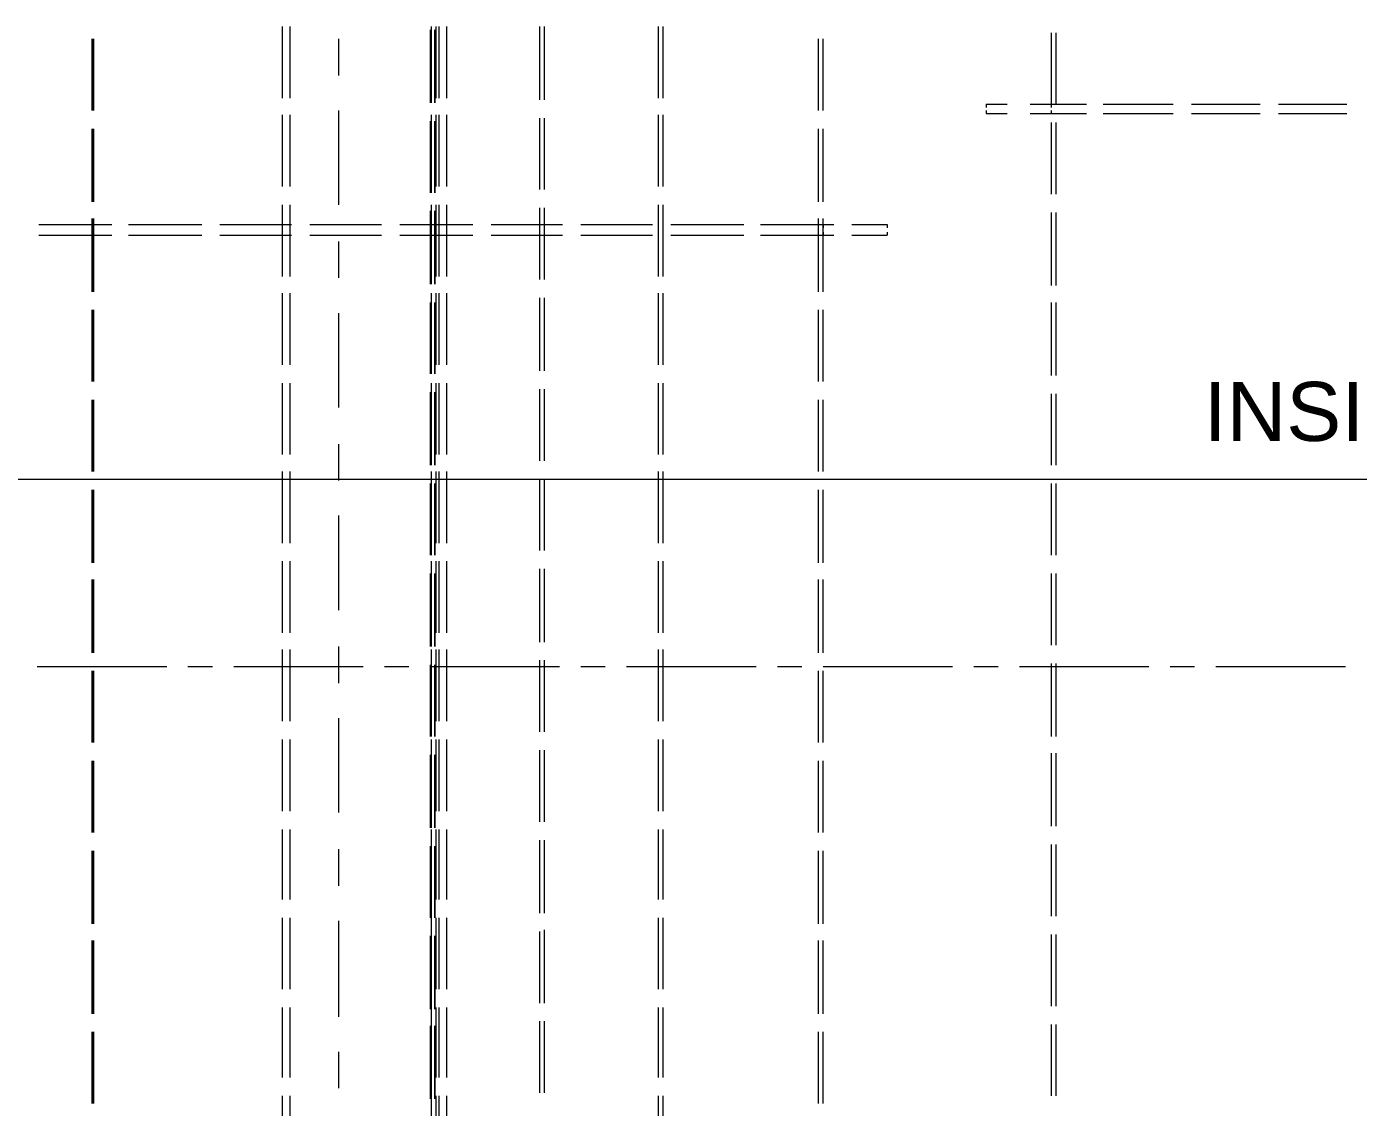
# Model space of a CAD drawing. Header units: millimetres. Extents: x 0 to 62767, y -13570 to 23963.
# Drawn here: x 5880 to 7546, y 7348 to 8699 of the extents above; entities that cross this region are included whole.
import ezdxf

# ---------------------------------------------------------------- set-up
doc = ezdxf.new("R2010")
doc.units = ezdxf.units.MM

msp = doc.modelspace()

# ---------------------------------------------------------------- linework, layer by layer
at = {"color": 7, "lineweight": 0}
for points in [[(6200, 8609.523), (6200, 8699.047)], [(6209.524, 8609.523), (6209.524, 8699.047)], [(6384.762, 8695.238), (6384.762, 8603.809)], [(6386.666, 8609.523), (6386.666, 8699.047)], [(6386.666, 8603.809), (6386.666, 8695.238)], [(6390.476, 8603.809), (6390.476, 8695.238)], [(6390.476, 8695.238), (6390.476, 8603.809)], [(6392.381, 8609.523), (6392.381, 8699.047)], [(6396.19, 8609.523), (6396.19, 8699.047)], [(6405.715, 8609.523), (6405.715, 8699.047)], [(6521.905, 8607.619), (6521.905, 8699.047)], [(6527.619, 8607.619), (6527.619, 8699.047)], [(6670.476, 8609.523), (6670.476, 8699.047)], [(6676.191, 8609.523), (6676.191, 8699.047)], [(5961.905, 8594.285), (5961.905, 8683.809)], [(5961.905, 8683.809), (5961.905, 8594.285)], [(5963.81, 8683.809), (5963.81, 8594.285)], [(5963.81, 8594.285), (5963.81, 8683.809)], [(6270.476, 8638.095), (6270.476, 8683.809)], [(6870.476, 8594.285), (6870.476, 8683.809)], [(6876.19, 8594.285), (6876.19, 8683.809)], [(7161.905, 8601.905), (7161.905, 8691.429)], [(7167.619, 8601.905), (7167.619, 8691.429)], [(7080, 8601.905), (7106.667, 8601.905)], [(7080, 8601.905), (7080, 8598.095)], [(7135.238, 8601.905), (7161.905, 8601.905)], [(7161.905, 8601.905), (7205.714, 8601.905)], [(7161.905, 8598.095), (7161.905, 8601.905)], [(7226.666, 8601.905), (7314.286, 8601.905)], [(7337.143, 8601.905), (7422.857, 8601.905)], [(7445.714, 8601.905), (7531.428, 8601.905)], [(6200, 8499.047), (6200, 8588.571)], [(6209.524, 8499.047), (6209.524, 8588.571)], [(6270.476, 8476.19), (6270.476, 8594.285)], [(6384.762, 8580.952), (6384.762, 8491.428)], [(6386.666, 8499.047), (6386.666, 8588.571)], [(6386.666, 8491.428), (6386.666, 8580.952)], [(6390.476, 8491.428), (6390.476, 8580.952)], [(6390.476, 8580.952), (6390.476, 8491.428)], [(6392.381, 8499.047), (6392.381, 8588.571)], [(6396.19, 8499.047), (6396.19, 8588.571)], [(6405.715, 8499.047), (6405.715, 8588.571)], [(6521.905, 8495.238), (6521.905, 8584.762)], [(6527.619, 8495.238), (6527.619, 8584.762)], [(6670.476, 8499.047), (6670.476, 8588.571)], [(6676.191, 8499.047), (6676.191, 8588.571)], [(7080, 8594.285), (7080, 8590.476), (7106.667, 8590.476)], [(7135.238, 8590.476), (7161.905, 8590.476)], [(7161.905, 8590.476), (7161.905, 8594.285)], [(7161.905, 8590.476), (7205.714, 8590.476)], [(7161.905, 8489.524), (7161.905, 8579.047)], [(7167.619, 8489.524), (7167.619, 8579.047)], [(7226.666, 8590.476), (7314.286, 8590.476)], [(7337.143, 8590.476), (7422.857, 8590.476)], [(7445.714, 8590.476), (7531.428, 8590.476)], [(5961.905, 8480), (5961.905, 8571.428)], [(5961.905, 8571.428), (5961.905, 8480)], [(5963.81, 8571.428), (5963.81, 8480)], [(5963.81, 8480), (5963.81, 8571.428)], [(6870.476, 8480), (6870.476, 8571.428)], [(6876.19, 8480), (6876.19, 8571.428)], [(6200, 8386.666), (6200, 8476.19)], [(6209.524, 8386.666), (6209.524, 8476.19)], [(6384.762, 8468.572), (6384.762, 8377.143)], [(6386.666, 8386.666), (6386.666, 8476.19)], [(6386.666, 8377.143), (6386.666, 8468.572)], [(6390.476, 8377.143), (6390.476, 8468.572)], [(6390.476, 8468.572), (6390.476, 8377.143)], [(6392.381, 8386.666), (6392.381, 8476.19)], [(6396.19, 8386.666), (6396.19, 8476.19)], [(6405.715, 8386.666), (6405.715, 8476.19)], [(6521.905, 8382.857), (6521.905, 8472.381)], [(6527.619, 8382.857), (6527.619, 8472.381)], [(6670.476, 8386.666), (6670.476, 8476.19)], [(6676.191, 8386.666), (6676.191, 8476.19)], [(7161.905, 8375.238), (7161.905, 8466.666)], [(7167.619, 8375.238), (7167.619, 8466.666)], [(5895.238, 8451.428), (5986.666, 8451.428)], [(5961.905, 8367.619), (5961.905, 8459.047)], [(5961.905, 8459.047), (5961.905, 8367.619)], [(5963.81, 8459.047), (5963.81, 8367.619)], [(5963.81, 8367.619), (5963.81, 8459.047)], [(6007.619, 8451.428), (6099.047, 8451.428)], [(6121.905, 8451.428), (6211.428, 8451.428)], [(6234.286, 8451.428), (6323.809, 8451.428)], [(6346.667, 8451.428), (6438.095, 8451.428)], [(6460.952, 8451.428), (6550.476, 8451.428)], [(6573.333, 8451.428), (6662.857, 8451.428)], [(6685.714, 8451.428), (6777.143, 8451.428)], [(6798.095, 8451.428), (6889.524, 8451.428)], [(6870.476, 8367.619), (6870.476, 8459.047)], [(6876.19, 8367.619), (6876.19, 8459.047)], [(6876.19, 8451.428), (6876.19, 8447.619)], [(6912.381, 8451.428), (6956.19, 8451.428)], [(6956.19, 8451.428), (6956.19, 8447.619)], [(5895.238, 8438.095), (5986.666, 8438.095)], [(6007.619, 8438.095), (6099.047, 8438.095)], [(6121.905, 8438.095), (6211.428, 8438.095)], [(6234.286, 8438.095), (6323.809, 8438.095)], [(6270.476, 8384.762), (6270.476, 8430.476)], [(6346.667, 8438.095), (6438.095, 8438.095)], [(6460.952, 8438.095), (6550.476, 8438.095)], [(6573.333, 8438.095), (6662.857, 8438.095)], [(6685.714, 8438.095), (6777.143, 8438.095)], [(6798.095, 8438.095), (6889.524, 8438.095)], [(6876.19, 8441.905), (6876.19, 8438.095)], [(6912.381, 8438.095), (6956.19, 8438.095)], [(6956.19, 8441.905), (6956.19, 8438.095)], [(6200, 8276.19), (6200, 8365.714)], [(6209.524, 8276.19), (6209.524, 8365.714)], [(6386.666, 8276.19), (6386.666, 8365.714)], [(6392.381, 8276.19), (6392.381, 8365.714)], [(6396.19, 8276.19), (6396.19, 8365.714)], [(6405.715, 8276.19), (6405.715, 8365.714)], [(6670.476, 8276.19), (6670.476, 8365.714)], [(6676.191, 8276.19), (6676.191, 8365.714)], [(6384.762, 8354.285), (6384.762, 8264.762)], [(6386.666, 8264.762), (6386.666, 8354.285)], [(6390.476, 8264.762), (6390.476, 8354.285)], [(6390.476, 8354.285), (6390.476, 8264.762)], [(6521.905, 8268.571), (6521.905, 8360)], [(6527.619, 8268.571), (6527.619, 8360)], [(7161.905, 8262.857), (7161.905, 8354.285)], [(7167.619, 8262.857), (7167.619, 8354.285)], [(5961.905, 8255.238), (5961.905, 8344.762)], [(5961.905, 8344.762), (5961.905, 8255.238)], [(5963.81, 8344.762), (5963.81, 8255.238)], [(5963.81, 8255.238), (5963.81, 8344.762)], [(6270.476, 8222.857), (6270.476, 8340.952)], [(6870.476, 8255.238), (6870.476, 8344.762)], [(6876.19, 8255.238), (6876.19, 8344.762)], [(6200, 8163.809), (6200, 8253.333)], [(6209.524, 8163.809), (6209.524, 8253.333)], [(6386.666, 8163.809), (6386.666, 8253.333)], [(6392.381, 8163.809), (6392.381, 8253.333)], [(6396.19, 8163.809), (6396.19, 8253.333)], [(6405.715, 8163.809), (6405.715, 8253.333)], [(6521.905, 8156.19), (6521.905, 8245.714)], [(6527.619, 8156.19), (6527.619, 8245.714)], [(6670.476, 8163.809), (6670.476, 8253.333)], [(6676.191, 8163.809), (6676.191, 8253.333)], [(5961.905, 8142.857), (5961.905, 8232.381)], [(5961.905, 8232.381), (5961.905, 8142.857)], [(5963.81, 8232.381), (5963.81, 8142.857)], [(5963.81, 8142.857), (5963.81, 8232.381)], [(6384.762, 8241.905), (6384.762, 8150.476)], [(6386.666, 8150.476), (6386.666, 8241.905)], [(6390.476, 8150.476), (6390.476, 8241.905)], [(6390.476, 8241.905), (6390.476, 8150.476)], [(6870.476, 8142.857), (6870.476, 8232.381)], [(6876.19, 8142.857), (6876.19, 8232.381)], [(7161.905, 8150.476), (7161.905, 8240)], [(7167.619, 8150.476), (7167.619, 8240)], [(6270.476, 8131.428), (6270.476, 8177.143)], [(3361.905, 8133.333), (9180.952, 8133.333)], [(6200, 8053.333), (6200, 8142.857)], [(6209.524, 8053.333), (6209.524, 8142.857)], [(6386.666, 8053.333), (6386.666, 8142.857)], [(6392.381, 8053.333), (6392.381, 8142.857)], [(6396.19, 8053.333), (6396.19, 8142.857)], [(6405.715, 8053.333), (6405.715, 8142.857)], [(6521.905, 8043.81), (6521.905, 8133.333)], [(6527.619, 8043.81), (6527.619, 8133.333)], [(6670.476, 8053.333), (6670.476, 8142.857)], [(6676.191, 8053.333), (6676.191, 8142.857)], [(5961.905, 8028.571), (5961.905, 8120)], [(5961.905, 8120), (5961.905, 8028.571)], [(5963.81, 8120), (5963.81, 8028.571)], [(5963.81, 8028.571), (5963.81, 8120)], [(6384.762, 8127.619), (6384.762, 8038.095)], [(6386.666, 8038.095), (6386.666, 8127.619)], [(6390.476, 8038.095), (6390.476, 8127.619)], [(6390.476, 8127.619), (6390.476, 8038.095)], [(6870.476, 8028.571), (6870.476, 8120)], [(6876.19, 8028.571), (6876.19, 8120)], [(7161.905, 8038.095), (7161.905, 8127.619)], [(7167.619, 8038.095), (7167.619, 8127.619)], [(6270.476, 7969.524), (6270.476, 8087.619)], [(6200, 7940.952), (6200, 8030.476)], [(6209.524, 7940.952), (6209.524, 8030.476)], [(6386.666, 7940.952), (6386.666, 8030.476)], [(6392.381, 7940.952), (6392.381, 8030.476)], [(6396.19, 7940.952), (6396.19, 8030.476)], [(6405.715, 7940.952), (6405.715, 8030.476)], [(6670.476, 7940.952), (6670.476, 8030.476)], [(6676.191, 7940.952), (6676.191, 8030.476)], [(6384.762, 8015.238), (6384.762, 7923.809)], [(6386.666, 7923.809), (6386.666, 8015.238)], [(6390.476, 7923.809), (6390.476, 8015.238)], [(6390.476, 8015.238), (6390.476, 7923.809)], [(6521.905, 7929.524), (6521.905, 8020.952)], [(6527.619, 7929.524), (6527.619, 8020.952)], [(7161.905, 7925.714), (7161.905, 8015.238)], [(7167.619, 7925.714), (7167.619, 8015.238)], [(5961.905, 7916.191), (5961.905, 8007.619)], [(5961.905, 8007.619), (5961.905, 7916.191)], [(5963.81, 8007.619), (5963.81, 7916.191)], [(5963.81, 7916.191), (5963.81, 8007.619)], [(6870.476, 7916.191), (6870.476, 8007.619)], [(6876.19, 7916.191), (6876.19, 8007.619)], [(6200, 7830.476), (6200, 7920)], [(6209.524, 7830.476), (6209.524, 7920)], [(6270.476, 7878.095), (6270.476, 7923.809)], [(6386.666, 7830.476), (6386.666, 7920)], [(6392.381, 7830.476), (6392.381, 7920)], [(6396.19, 7830.476), (6396.19, 7920)], [(6405.715, 7830.476), (6405.715, 7920)], [(6670.476, 7830.476), (6670.476, 7920)], [(6676.191, 7830.476), (6676.191, 7920)], [(5893.333, 7899.048), (6055.238, 7899.048)], [(6081.905, 7899.048), (6112.381, 7899.048)], [(6139.048, 7899.048), (6300.952, 7899.048)], [(6327.619, 7899.048), (6358.095, 7899.048)], [(6384.762, 7900.952), (6384.762, 7811.428)], [(6384.762, 7899.048), (6546.666, 7899.048)], [(6386.666, 7811.428), (6386.666, 7900.952)], [(6390.476, 7811.428), (6390.476, 7900.952)], [(6390.476, 7900.952), (6390.476, 7811.428)], [(6521.905, 7817.142), (6521.905, 7906.666)], [(6527.619, 7817.142), (6527.619, 7906.666)], [(6573.333, 7899.048), (6603.809, 7899.048)], [(6630.476, 7899.048), (6792.381, 7899.048)], [(6819.048, 7899.048), (6849.524, 7899.048)], [(6876.19, 7899.048), (7038.095, 7899.048)], [(7064.762, 7899.048), (7095.238, 7899.048)], [(7121.905, 7899.048), (7283.81, 7899.048)], [(7161.905, 7811.428), (7161.905, 7902.857)], [(7167.619, 7811.428), (7167.619, 7902.857)], [(7310.476, 7899.048), (7340.952, 7899.048)], [(7367.619, 7899.048), (7529.523, 7899.048)], [(5961.905, 7803.81), (5961.905, 7893.333)], [(5961.905, 7893.333), (5961.905, 7803.81)], [(5963.81, 7893.333), (5963.81, 7803.81)], [(5963.81, 7803.81), (5963.81, 7893.333)], [(6870.476, 7803.81), (6870.476, 7893.333)], [(6876.19, 7803.81), (6876.19, 7893.333)], [(6270.476, 7716.19), (6270.476, 7834.286)], [(6200, 7718.095), (6200, 7807.619)], [(6209.524, 7718.095), (6209.524, 7807.619)], [(6386.666, 7718.095), (6386.666, 7807.619)], [(6392.381, 7718.095), (6392.381, 7807.619)], [(6396.19, 7718.095), (6396.19, 7807.619)], [(6405.715, 7718.095), (6405.715, 7807.619)], [(6670.476, 7718.095), (6670.476, 7807.619)], [(6676.191, 7718.095), (6676.191, 7807.619)], [(5961.905, 7691.429), (5961.905, 7780.952)], [(5961.905, 7780.952), (5961.905, 7691.429)], [(5963.81, 7780.952), (5963.81, 7691.429)], [(5963.81, 7691.429), (5963.81, 7780.952)], [(6384.762, 7788.572), (6384.762, 7697.143)], [(6386.666, 7697.143), (6386.666, 7788.572)], [(6390.476, 7697.143), (6390.476, 7788.572)], [(6390.476, 7788.572), (6390.476, 7697.143)], [(6521.905, 7704.762), (6521.905, 7794.286)], [(6527.619, 7704.762), (6527.619, 7794.286)], [(6870.476, 7691.429), (6870.476, 7780.952)], [(6876.19, 7691.429), (6876.19, 7780.952)], [(7161.905, 7699.047), (7161.905, 7790.476)], [(7167.619, 7699.047), (7167.619, 7790.476)], [(6200, 7607.619), (6200, 7695.238)], [(6209.524, 7607.619), (6209.524, 7695.238)], [(6386.666, 7607.619), (6386.666, 7695.238)], [(6392.381, 7607.619), (6392.381, 7695.238)], [(6396.19, 7607.619), (6396.19, 7695.238)], [(6405.715, 7607.619), (6405.715, 7695.238)], [(6670.476, 7607.619), (6670.476, 7695.238)], [(6676.191, 7607.619), (6676.191, 7695.238)], [(6521.905, 7590.476), (6521.905, 7681.905)], [(6527.619, 7590.476), (6527.619, 7681.905)], [(5961.905, 7577.143), (5961.905, 7668.571)], [(5961.905, 7668.571), (5961.905, 7577.143)], [(5963.81, 7668.571), (5963.81, 7577.143)], [(5963.81, 7577.143), (5963.81, 7668.571)], [(6270.476, 7624.762), (6270.476, 7670.476)], [(6384.762, 7674.285), (6384.762, 7584.762)], [(6386.666, 7584.762), (6386.666, 7674.285)], [(6390.476, 7584.762), (6390.476, 7674.285)], [(6390.476, 7674.285), (6390.476, 7584.762)], [(6870.476, 7577.143), (6870.476, 7668.571)], [(6876.19, 7577.143), (6876.19, 7668.571)], [(7161.905, 7586.667), (7161.905, 7676.191)], [(7167.619, 7586.667), (7167.619, 7676.191)], [(6200, 7495.238), (6200, 7584.762)], [(6209.524, 7495.238), (6209.524, 7584.762)], [(6270.476, 7460.952), (6270.476, 7580.952)], [(6386.666, 7495.238), (6386.666, 7584.762)], [(6392.381, 7495.238), (6392.381, 7584.762)], [(6396.19, 7495.238), (6396.19, 7584.762)], [(6405.715, 7495.238), (6405.715, 7584.762)], [(6670.476, 7495.238), (6670.476, 7584.762)], [(6676.191, 7495.238), (6676.191, 7584.762)], [(6521.905, 7478.095), (6521.905, 7567.619)], [(6527.619, 7478.095), (6527.619, 7569.524)], [(7161.905, 7474.286), (7161.905, 7563.81)], [(7167.619, 7474.286), (7167.619, 7563.81)], [(5961.905, 7464.762), (5961.905, 7556.19)], [(5961.905, 7556.19), (5961.905, 7464.762)], [(5963.81, 7556.19), (5963.81, 7464.762)], [(5963.81, 7464.762), (5963.81, 7556.19)], [(6384.762, 7561.904), (6384.762, 7470.476)], [(6386.666, 7470.476), (6386.666, 7561.904)], [(6390.476, 7470.476), (6390.476, 7561.904)], [(6390.476, 7561.904), (6390.476, 7470.476)], [(6870.476, 7464.762), (6870.476, 7556.19)], [(6876.19, 7464.762), (6876.19, 7556.19)], [(6200, 7384.762), (6200, 7472.381)], [(6209.524, 7384.762), (6209.524, 7472.381)], [(6386.666, 7384.762), (6386.666, 7472.381)], [(6392.381, 7384.762), (6392.381, 7472.381)], [(6396.19, 7384.762), (6396.19, 7472.381)], [(6405.715, 7384.762), (6405.715, 7472.381)], [(6670.476, 7384.762), (6670.476, 7472.381)], [(6676.191, 7384.762), (6676.191, 7472.381)], [(6384.762, 7449.523), (6384.762, 7358.095)], [(6386.666, 7358.095), (6386.666, 7449.523)], [(6390.476, 7358.095), (6390.476, 7449.523)], [(6390.476, 7449.523), (6390.476, 7358.095)], [(6521.905, 7365.714), (6521.905, 7455.238)], [(6527.619, 7365.714), (6527.619, 7455.238)], [(7161.905, 7361.905), (7161.905, 7451.428)], [(7167.619, 7361.905), (7167.619, 7451.428)], [(5961.905, 7352.381), (5961.905, 7441.905)], [(5961.905, 7441.905), (5961.905, 7352.381)], [(5963.81, 7441.905), (5963.81, 7352.381)], [(5963.81, 7352.381), (5963.81, 7441.905)], [(6870.476, 7352.381), (6870.476, 7441.905)], [(6876.19, 7352.381), (6876.19, 7441.905)], [(6270.476, 7371.428), (6270.476, 7417.143)], [(6200, 7272.381), (6200, 7361.905)], [(6209.524, 7272.381), (6209.524, 7361.905)], [(6386.666, 7272.381), (6386.666, 7361.905)], [(6392.381, 7272.381), (6392.381, 7361.905)], [(6396.19, 7272.381), (6396.19, 7361.905)], [(6405.715, 7272.381), (6405.715, 7361.905)], [(6670.476, 7272.381), (6670.476, 7361.905)], [(6676.191, 7272.381), (6676.191, 7361.905)]]:
    msp.add_lwpolyline(points, dxfattribs=at)

# ---------------------------------------------------------------- texts
at = {"color": 7, "insert": (7352.381, 8254.787), "char_height": 73.83514, "attachment_point": 1}
msp.add_mtext('{\\fArial|b0|i0|c0;INSIDE Ø}', dxfattribs=at)

doc.saveas('drawing.dxf')
